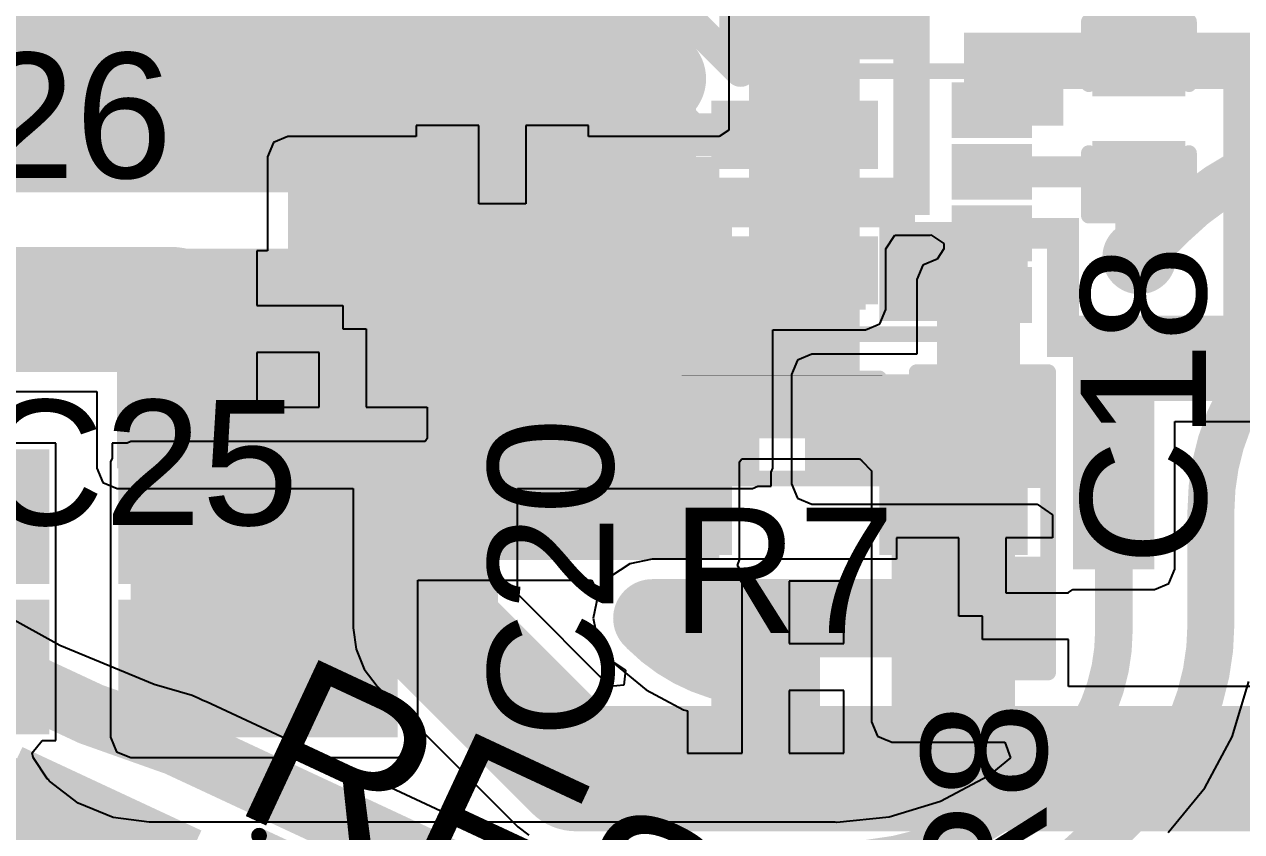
# Model space of a CAD drawing. Header units: millimetres. Extents: x -0.86 to 3.12, y -2.15 to 0.92.
# Drawn here: x 0.4721 to 0.8611, y -1.7629 to -1.5049 of the extents above; entities that cross this region are included whole.
import ezdxf

# ---------------------------------------------------------------- set-up
doc = ezdxf.new("R2010")
doc.units = ezdxf.units.MM
doc.header["$MEASUREMENT"] = 0
for name, color, linetype in [('BottomLayer', 5, 'Continuous'), ('BottomPaste', 16, 'Continuous'), ('BottomSolder', 6, 'Continuous'), ('Mechanical1', 6, 'Continuous'), ('Mechanical2', 216, 'Continuous'), ('TopLayer', 1, 'Continuous'), ('TopOverlay', 2, 'Continuous'), ('TopPaste', 8, 'Continuous'), ('TopSolder', 216, 'Continuous'), ('ViaHoleLayer', 16, 'Continuous')]:
    doc.layers.add(name, color=color, linetype=linetype)
doc.styles.add('Arial', font='', dxfattribs={"height": 0.2})
doc.styles.get('Arial').set_extended_font_data('Arial')

# ---------------------------------------------------------------- blocks, each defined once
blk = doc.blocks.new('SSOP_5_1_6___B_15')
at = {"layer": 'BottomLayer'}
for points in [[(-0.06693, 0.04921), (-0.02756, 0.04921), (-0.02756, 0.02559), (-0.06693, 0.02559)], [(0.02756, 0.04921), (0.06693, 0.04921), (0.06693, 0.02559), (0.02756, 0.02559)], [(-0.06693, 0.01181), (-0.02756, 0.01181), (-0.02756, -0.01181), (-0.06693, -0.01181)], [(-0.06693, -0.02559), (-0.02756, -0.02559), (-0.02756, -0.04921), (-0.06693, -0.04921)], [(0.02756, -0.02559), (0.06693, -0.02559), (0.06693, -0.04921), (0.02756, -0.04921)]]:
    blk.add_hatch(color=5, dxfattribs=at).paths.add_polyline_path(points)
at = {"layer": 'BottomPaste'}
for points in [[(-0.06693, 0.04921), (-0.02756, 0.04921), (-0.02756, 0.02559), (-0.06693, 0.02559)], [(0.02756, 0.04921), (0.06693, 0.04921), (0.06693, 0.02559), (0.02756, 0.02559)], [(-0.06693, 0.01181), (-0.02756, 0.01181), (-0.02756, -0.01181), (-0.06693, -0.01181)], [(-0.06693, -0.02559), (-0.02756, -0.02559), (-0.02756, -0.04921), (-0.06693, -0.04921)], [(0.02756, -0.02559), (0.06693, -0.02559), (0.06693, -0.04921), (0.02756, -0.04921)]]:
    blk.add_hatch(color=16, dxfattribs=at).paths.add_polyline_path(points)
at = {"layer": 'BottomSolder'}
for points in [[(-0.07093, 0.05321), (-0.02356, 0.05321), (-0.02356, 0.02159), (-0.07093, 0.02159)], [(0.02356, 0.05321), (0.07093, 0.05321), (0.07093, 0.02159), (0.02356, 0.02159)], [(-0.07093, 0.01581), (-0.02356, 0.01581), (-0.02356, -0.01581), (-0.07093, -0.01581)], [(-0.07093, -0.02159), (-0.02356, -0.02159), (-0.02356, -0.05321), (-0.07093, -0.05321)], [(0.02356, -0.02159), (0.07093, -0.02159), (0.07093, -0.05321), (0.02356, -0.05321)]]:
    blk.add_hatch(color=6, dxfattribs=at).paths.add_polyline_path(points)
blk = doc.blocks.new('R___0603_B_16')
at = {"layer": 'BottomLayer'}
for points in [[(-0.045, -0.0175), (-0.045, 0.0175), (-0.015, 0.0175), (-0.015, -0.0175)], [(0.015, -0.0175), (0.015, 0.0175), (0.045, 0.0175), (0.045, -0.0175)]]:
    blk.add_hatch(color=5, dxfattribs=at).paths.add_polyline_path(points)
at = {"layer": 'BottomPaste'}
for points in [[(-0.045, -0.0175), (-0.045, 0.0175), (-0.015, 0.0175), (-0.015, -0.0175)], [(0.015, -0.0175), (0.015, 0.0175), (0.045, 0.0175), (0.045, -0.0175)]]:
    blk.add_hatch(color=16, dxfattribs=at).paths.add_polyline_path(points)
at = {"layer": 'BottomSolder'}
for points in [[(-0.049, -0.0215), (-0.049, 0.0215), (-0.011, 0.0215), (-0.011, -0.0215)], [(0.011, -0.0215), (0.011, 0.0215), (0.049, 0.0215), (0.049, -0.0215)]]:
    blk.add_hatch(color=6, dxfattribs=at).paths.add_polyline_path(points)
blk = doc.blocks.new('7_VQFN_HR__2_2__18')
at = {"layer": 'TopLayer'}
for points in [[(0.02264, 0.03445), (0.04035, 0.03445), (0.04035, 0.02461), (0.02264, 0.02461)], [(-0.05413, 0.02854), (-0.00886, 0.02854), (-0.00886, 0.01476), (-0.05413, 0.01476)], [(0.02264, 0.01476), (0.04035, 0.01476), (0.04035, 0.00492), (0.02264, 0.00492)], [(-0.05413, 0.00394), (0.00295, 0.00394), (0.00295, -0.00394), (-0.05413, -0.00394)], [(0.02264, -0.00492), (0.04035, -0.00492), (0.04035, -0.01476), (0.02264, -0.01476)], [(-0.05413, -0.01476), (-0.00886, -0.01476), (-0.00886, -0.02854), (-0.05413, -0.02854)], [(0.02264, -0.02461), (0.04035, -0.02461), (0.04035, -0.03445), (0.02264, -0.03445)]]:
    blk.add_hatch(color=1, dxfattribs=at).paths.add_polyline_path(points)
at = {"layer": 'TopPaste'}
for points in [[(0.02264, 0.03445), (0.04035, 0.03445), (0.04035, 0.02461), (0.02264, 0.02461)], [(-0.05413, 0.02854), (-0.00886, 0.02854), (-0.00886, 0.01476), (-0.05413, 0.01476)], [(0.02264, 0.01476), (0.04035, 0.01476), (0.04035, 0.00492), (0.02264, 0.00492)], [(-0.05413, 0.00394), (0.00295, 0.00394), (0.00295, -0.00394), (-0.05413, -0.00394)], [(0.02264, -0.00492), (0.04035, -0.00492), (0.04035, -0.01476), (0.02264, -0.01476)], [(-0.05413, -0.01476), (-0.00886, -0.01476), (-0.00886, -0.02854), (-0.05413, -0.02854)], [(0.02264, -0.02461), (0.04035, -0.02461), (0.04035, -0.03445), (0.02264, -0.03445)]]:
    blk.add_hatch(color=8, dxfattribs=at).paths.add_polyline_path(points)
at = {"layer": 'TopSolder'}
for points in [[(0.01864, 0.03845), (0.04435, 0.03845), (0.04435, 0.02061), (0.01864, 0.02061)], [(-0.05813, 0.03254), (-0.00486, 0.03254), (-0.00486, 0.01076), (-0.05813, 0.01076)], [(0.01864, 0.01876), (0.04435, 0.01876), (0.04435, 0.00092), (0.01864, 0.00092)], [(-0.05813, 0.00794), (0.00695, 0.00794), (0.00695, -0.00794), (-0.05813, -0.00794)], [(0.01864, -0.00092), (0.04435, -0.00092), (0.04435, -0.01876), (0.01864, -0.01876)], [(-0.05813, -0.01076), (-0.00486, -0.01076), (-0.00486, -0.03254), (-0.05813, -0.03254)], [(0.01864, -0.02061), (0.04435, -0.02061), (0.04435, -0.03845), (0.01864, -0.03845)]]:
    blk.add_hatch(color=216, dxfattribs=at).paths.add_polyline_path(points)
at = {"layer": 'TopOverlay', "const_width": 0.005}
for points in [[(-0.046, 0.042), (0.03, 0.042)], [(-0.065, 0.028), (-0.06, 0.023)], [(-0.065, 0.018), (-0.065, 0.028)], [(-0.065, 0.018), (-0.06, 0.023)], [(-0.046, -0.042), (0.03, -0.042)]]:
    blk.add_lwpolyline(points, dxfattribs=at)
at = {"layer": 'TopOverlay', "const_width": 0.0025}
for points in [[(-0.04725, 0.042, 1), (-0.04475, 0.042, 1)], [(0.02875, 0.042, 1), (0.03125, 0.042, 1)], [(-0.06625, 0.028, 1), (-0.06375, 0.028, 1)], [(-0.06625, 0.028, 1), (-0.06375, 0.028, 1)], [(-0.06125, 0.023, 1), (-0.05875, 0.023, 1)], [(-0.06125, 0.023, 1), (-0.05875, 0.023, 1)], [(-0.06625, 0.018, 1), (-0.06375, 0.018, 1)], [(-0.06625, 0.018, 1), (-0.06375, 0.018, 1)], [(-0.04725, -0.042, 1), (-0.04475, -0.042, 1)], [(0.02875, -0.042, 1), (0.03125, -0.042, 1)]]:
    blk.add_lwpolyline(points, format="xyb", close=True, dxfattribs=at)
blk = doc.blocks.new('C___0603_21')
at = {"layer": 'TopLayer'}
for points in [[(-0.015, 0.0175), (-0.015, -0.0175), (-0.045, -0.0175), (-0.045, 0.0175)], [(0.045, 0.0175), (0.045, -0.0175), (0.015, -0.0175), (0.015, 0.0175)]]:
    blk.add_hatch(color=1, dxfattribs=at).paths.add_polyline_path(points)
at = {"layer": 'TopPaste'}
for points in [[(-0.015, 0.0175), (-0.015, -0.0175), (-0.045, -0.0175), (-0.045, 0.0175)], [(0.045, 0.0175), (0.045, -0.0175), (0.015, -0.0175), (0.015, 0.0175)]]:
    blk.add_hatch(color=8, dxfattribs=at).paths.add_polyline_path(points)
at = {"layer": 'TopSolder'}
for points in [[(-0.01264, 0.01986), (-0.01264, -0.01986), (-0.04736, -0.01986), (-0.04736, 0.01986)], [(0.04736, 0.01986), (0.04736, -0.01986), (0.01264, -0.01986), (0.01264, 0.01986)]]:
    blk.add_hatch(color=216, dxfattribs=at).paths.add_polyline_path(points)
at = {"layer": 'TopOverlay', "const_width": 0.005}
for points in [[(-0.049, -0.021), (-0.049, 0.021)], [(-0.018, 0.021), (-0.049, 0.021)], [(0.049, 0.021), (0.018, 0.021)], [(0.049, -0.021), (0.049, 0.021)], [(-0.018, -0.021), (-0.049, -0.021)], [(0.049, -0.021), (0.018, -0.021)]]:
    blk.add_lwpolyline(points, dxfattribs=at)
at = {"layer": 'TopOverlay', "const_width": 0.0025}
for points in [[(-0.05025, 0.021, 1), (-0.04775, 0.021, 1)], [(-0.05025, 0.021, 1), (-0.04775, 0.021, 1)], [(-0.01925, 0.021, 1), (-0.01675, 0.021, 1)], [(0.01675, 0.021, 1), (0.01925, 0.021, 1)], [(0.04775, 0.021, 1), (0.05025, 0.021, 1)], [(0.04775, 0.021, 1), (0.05025, 0.021, 1)], [(-0.05025, -0.021, 1), (-0.04775, -0.021, 1)], [(-0.05025, -0.021, 1), (-0.04775, -0.021, 1)], [(-0.01925, -0.021, 1), (-0.01675, -0.021, 1)], [(0.01675, -0.021, 1), (0.01925, -0.021, 1)], [(0.04775, -0.021, 1), (0.05025, -0.021, 1)], [(0.04775, -0.021, 1), (0.05025, -0.021, 1)]]:
    blk.add_lwpolyline(points, format="xyb", close=True, dxfattribs=at)
blk = doc.blocks.new('C___0603_22')
at = {"layer": 'TopLayer'}
for points in [[(-0.015, 0.0175), (-0.015, -0.0175), (-0.045, -0.0175), (-0.045, 0.0175)], [(0.045, 0.0175), (0.045, -0.0175), (0.015, -0.0175), (0.015, 0.0175)]]:
    blk.add_hatch(color=1, dxfattribs=at).paths.add_polyline_path(points)
at = {"layer": 'TopPaste'}
for points in [[(-0.015, 0.0175), (-0.015, -0.0175), (-0.045, -0.0175), (-0.045, 0.0175)], [(0.045, 0.0175), (0.045, -0.0175), (0.015, -0.0175), (0.015, 0.0175)]]:
    blk.add_hatch(color=8, dxfattribs=at).paths.add_polyline_path(points)
at = {"layer": 'TopSolder'}
for points in [[(-0.01264, 0.01986), (-0.01264, -0.01986), (-0.04736, -0.01986), (-0.04736, 0.01986)], [(0.04736, 0.01986), (0.04736, -0.01986), (0.01264, -0.01986), (0.01264, 0.01986)]]:
    blk.add_hatch(color=216, dxfattribs=at).paths.add_polyline_path(points)
at = {"layer": 'TopOverlay', "const_width": 0.005}
for points in [[(-0.049, -0.021), (-0.049, 0.021)], [(-0.018, 0.021), (-0.049, 0.021)], [(0.049, 0.021), (0.018, 0.021)], [(0.049, -0.021), (0.049, 0.021)], [(-0.018, -0.021), (-0.049, -0.021)], [(0.049, -0.021), (0.018, -0.021)]]:
    blk.add_lwpolyline(points, dxfattribs=at)
at = {"layer": 'TopOverlay', "const_width": 0.0025}
for points in [[(-0.05025, 0.021, 1), (-0.04775, 0.021, 1)], [(-0.05025, 0.021, 1), (-0.04775, 0.021, 1)], [(-0.01925, 0.021, 1), (-0.01675, 0.021, 1)], [(0.01675, 0.021, 1), (0.01925, 0.021, 1)], [(0.04775, 0.021, 1), (0.05025, 0.021, 1)], [(0.04775, 0.021, 1), (0.05025, 0.021, 1)], [(-0.05025, -0.021, 1), (-0.04775, -0.021, 1)], [(-0.05025, -0.021, 1), (-0.04775, -0.021, 1)], [(-0.01925, -0.021, 1), (-0.01675, -0.021, 1)], [(0.01675, -0.021, 1), (0.01925, -0.021, 1)], [(0.04775, -0.021, 1), (0.05025, -0.021, 1)], [(0.04775, -0.021, 1), (0.05025, -0.021, 1)]]:
    blk.add_lwpolyline(points, format="xyb", close=True, dxfattribs=at)
blk = doc.blocks.new('R___0603_B_27')
at = {"layer": 'BottomLayer'}
for points in [[(-0.045, -0.0175), (-0.045, 0.0175), (-0.015, 0.0175), (-0.015, -0.0175)], [(0.015, -0.0175), (0.015, 0.0175), (0.045, 0.0175), (0.045, -0.0175)]]:
    blk.add_hatch(color=5, dxfattribs=at).paths.add_polyline_path(points)
at = {"layer": 'BottomPaste'}
for points in [[(-0.045, -0.0175), (-0.045, 0.0175), (-0.015, 0.0175), (-0.015, -0.0175)], [(0.015, -0.0175), (0.015, 0.0175), (0.045, 0.0175), (0.045, -0.0175)]]:
    blk.add_hatch(color=16, dxfattribs=at).paths.add_polyline_path(points)
at = {"layer": 'BottomSolder'}
for points in [[(-0.049, -0.0215), (-0.049, 0.0215), (-0.011, 0.0215), (-0.011, -0.0215)], [(0.011, -0.0215), (0.011, 0.0215), (0.049, 0.0215), (0.049, -0.0215)]]:
    blk.add_hatch(color=6, dxfattribs=at).paths.add_polyline_path(points)
blk = doc.blocks.new('C___0402_32')
at = {"layer": 'TopLayer'}
for points in [[(-0.0275, -0.0125), (-0.0275, 0.0125), (-0.0095, 0.0125), (-0.0095, -0.0125)], [(0.0095, -0.0125), (0.0095, 0.0125), (0.0275, 0.0125), (0.0275, -0.0125)]]:
    blk.add_hatch(color=1, dxfattribs=at).paths.add_polyline_path(points)
at = {"layer": 'TopPaste'}
for points in [[(-0.0275, -0.0125), (-0.0275, 0.0125), (-0.0095, 0.0125), (-0.0095, -0.0125)], [(0.0095, -0.0125), (0.0095, 0.0125), (0.0275, 0.0125), (0.0275, -0.0125)]]:
    blk.add_hatch(color=8, dxfattribs=at).paths.add_polyline_path(points)
at = {"layer": 'TopSolder'}
for points in [[(-0.02986, -0.01486), (-0.02986, 0.01486), (-0.00714, 0.01486), (-0.00714, -0.01486)], [(0.00714, -0.01486), (0.00714, 0.01486), (0.02986, 0.01486), (0.02986, -0.01486)]]:
    blk.add_hatch(color=216, dxfattribs=at).paths.add_polyline_path(points)
at = {"layer": 'TopOverlay', "const_width": 0.005}
for points in [[(-0.031, 0.016), (-0.031, -0.016)], [(-0.031, 0.016), (-0.011, 0.016)], [(0.011, 0.016), (0.031, 0.016)], [(0.031, 0.016), (0.031, -0.016)], [(-0.031, -0.016), (-0.011, -0.016)], [(0.011, -0.016), (0.031, -0.016)]]:
    blk.add_lwpolyline(points, dxfattribs=at)
at = {"layer": 'TopOverlay', "const_width": 0.0025}
for points in [[(-0.03225, 0.016, 1), (-0.02975, 0.016, 1)], [(-0.03225, 0.016, 1), (-0.02975, 0.016, 1)], [(-0.01225, 0.016, 1), (-0.00975, 0.016, 1)], [(0.00975, 0.016, 1), (0.01225, 0.016, 1)], [(0.02975, 0.016, 1), (0.03225, 0.016, 1)], [(0.02975, 0.016, 1), (0.03225, 0.016, 1)], [(-0.03225, -0.016, 1), (-0.02975, -0.016, 1)], [(-0.03225, -0.016, 1), (-0.02975, -0.016, 1)], [(-0.01225, -0.016, 1), (-0.00975, -0.016, 1)], [(0.00975, -0.016, 1), (0.01225, -0.016, 1)], [(0.02975, -0.016, 1), (0.03225, -0.016, 1)], [(0.02975, -0.016, 1), (0.03225, -0.016, 1)]]:
    blk.add_lwpolyline(points, format="xyb", close=True, dxfattribs=at)
blk = doc.blocks.new('CAP_0603_B_66')
at = {"layer": 'BottomLayer'}
for points in [[(-0.045, -0.0175), (-0.045, 0.0175), (-0.015, 0.0175), (-0.015, -0.0175)], [(0.015, -0.0175), (0.015, 0.0175), (0.045, 0.0175), (0.045, -0.0175)]]:
    blk.add_hatch(color=5, dxfattribs=at).paths.add_polyline_path(points)
at = {"layer": 'BottomPaste'}
for points in [[(-0.045, -0.0175), (-0.045, 0.0175), (-0.015, 0.0175), (-0.015, -0.0175)], [(0.015, -0.0175), (0.015, 0.0175), (0.045, 0.0175), (0.045, -0.0175)]]:
    blk.add_hatch(color=16, dxfattribs=at).paths.add_polyline_path(points)
at = {"layer": 'BottomSolder'}
for points in [[(-0.04736, -0.01986), (-0.04736, 0.01986), (-0.01264, 0.01986), (-0.01264, -0.01986)], [(0.01264, -0.01986), (0.01264, 0.01986), (0.04736, 0.01986), (0.04736, -0.01986)]]:
    blk.add_hatch(color=6, dxfattribs=at).paths.add_polyline_path(points)
blk = doc.blocks.new('C___0603_B_68')
at = {"layer": 'BottomLayer'}
for points in [[(-0.045, -0.0175), (-0.045, 0.0175), (-0.015, 0.0175), (-0.015, -0.0175)], [(0.015, -0.0175), (0.015, 0.0175), (0.045, 0.0175), (0.045, -0.0175)]]:
    blk.add_hatch(color=5, dxfattribs=at).paths.add_polyline_path(points)
at = {"layer": 'BottomPaste'}
for points in [[(-0.045, -0.0175), (-0.045, 0.0175), (-0.015, 0.0175), (-0.015, -0.0175)], [(0.015, -0.0175), (0.015, 0.0175), (0.045, 0.0175), (0.045, -0.0175)]]:
    blk.add_hatch(color=16, dxfattribs=at).paths.add_polyline_path(points)
at = {"layer": 'BottomSolder'}
for points in [[(-0.04736, -0.01986), (-0.04736, 0.01986), (-0.01264, 0.01986), (-0.01264, -0.01986)], [(0.01264, -0.01986), (0.01264, 0.01986), (0.04736, 0.01986), (0.04736, -0.01986)]]:
    blk.add_hatch(color=6, dxfattribs=at).paths.add_polyline_path(points)
blk = doc.blocks.new('R___0402_74')
at = {"layer": 'TopLayer'}
for points in [[(-0.0275, -0.0125), (-0.0275, 0.0125), (-0.0095, 0.0125), (-0.0095, -0.0125)], [(0.0095, -0.0125), (0.0095, 0.0125), (0.0275, 0.0125), (0.0275, -0.0125)]]:
    blk.add_hatch(color=1, dxfattribs=at).paths.add_polyline_path(points)
at = {"layer": 'TopPaste'}
for points in [[(-0.0275, -0.0125), (-0.0275, 0.0125), (-0.0095, 0.0125), (-0.0095, -0.0125)], [(0.0095, -0.0125), (0.0095, 0.0125), (0.0275, 0.0125), (0.0275, -0.0125)]]:
    blk.add_hatch(color=8, dxfattribs=at).paths.add_polyline_path(points)
at = {"layer": 'TopSolder'}
for points in [[(-0.02967, -0.01467), (-0.02967, 0.01467), (-0.00733, 0.01467), (-0.00733, -0.01467)], [(0.00733, -0.01467), (0.00733, 0.01467), (0.02967, 0.01467), (0.02967, -0.01467)]]:
    blk.add_hatch(color=216, dxfattribs=at).paths.add_polyline_path(points)
at = {"layer": 'TopOverlay'}
for points, const_width in [([(0.031, 0.016), (-0.031, 0.016)], 0.005), ([(-0.031, 0.016), (-0.031, -0.016)], 0.005), ([(0.031, 0.016), (0.031, -0.016)], 0.005), ([(0.031, -0.016), (-0.031, -0.016)], 0.005), ([(0.032, -0.017), (-0.032, -0.017)], 0.000127)]:
    blk.add_lwpolyline(points, dxfattribs=dict(at, const_width=const_width))
for points, const_width in [([(-0.03225, 0.016, 1), (-0.02975, 0.016, 1)], 0.0025), ([(-0.03225, 0.016, 1), (-0.02975, 0.016, 1)], 0.0025), ([(0.02975, 0.016, 1), (0.03225, 0.016, 1)], 0.0025), ([(0.02975, 0.016, 1), (0.03225, 0.016, 1)], 0.0025), ([(-0.03225, -0.016, 1), (-0.02975, -0.016, 1)], 0.0025), ([(-0.03225, -0.016, 1), (-0.02975, -0.016, 1)], 0.0025), ([(0.02975, -0.016, 1), (0.03225, -0.016, 1)], 0.0025), ([(0.02975, -0.016, 1), (0.03225, -0.016, 1)], 0.0025), ([(-0.03203, -0.017, 1), (-0.03197, -0.017, 1)], 0.0000635), ([(0.03197, -0.017, 1), (0.03203, -0.017, 1)], 0.0000635)]:
    blk.add_lwpolyline(points, format="xyb", close=True, dxfattribs=dict(at, const_width=const_width))
blk = doc.blocks.new('C___0603_B_76')
at = {"layer": 'BottomLayer'}
for points in [[(-0.045, -0.0175), (-0.045, 0.0175), (-0.015, 0.0175), (-0.015, -0.0175)], [(0.015, -0.0175), (0.015, 0.0175), (0.045, 0.0175), (0.045, -0.0175)]]:
    blk.add_hatch(color=5, dxfattribs=at).paths.add_polyline_path(points)
at = {"layer": 'BottomPaste'}
for points in [[(-0.045, -0.0175), (-0.045, 0.0175), (-0.015, 0.0175), (-0.015, -0.0175)], [(0.015, -0.0175), (0.015, 0.0175), (0.045, 0.0175), (0.045, -0.0175)]]:
    blk.add_hatch(color=16, dxfattribs=at).paths.add_polyline_path(points)
at = {"layer": 'BottomSolder'}
for points in [[(-0.04736, -0.01986), (-0.04736, 0.01986), (-0.01264, 0.01986), (-0.01264, -0.01986)], [(0.01264, -0.01986), (0.01264, 0.01986), (0.04736, 0.01986), (0.04736, -0.01986)]]:
    blk.add_hatch(color=6, dxfattribs=at).paths.add_polyline_path(points)
blk = doc.blocks.new('TS_1109S_C_B_82')
at = {"layer": 'TopLayer'}
for points in [[(-0.15551, 0.08071), (-0.10039, 0.08071), (-0.10039, 0.0374), (-0.15551, 0.0374)], [(0.10039, 0.08071), (0.15551, 0.08071), (0.15551, 0.0374), (0.10039, 0.0374)], [(-0.15551, -0.0374), (-0.10039, -0.0374), (-0.10039, -0.08071), (-0.15551, -0.08071)], [(0.10039, -0.0374), (0.15551, -0.0374), (0.15551, -0.08071), (0.10039, -0.08071)]]:
    blk.add_hatch(color=1, dxfattribs=at).paths.add_polyline_path(points)
at = {"layer": 'TopPaste'}
for points in [[(-0.15551, 0.08071), (-0.10039, 0.08071), (-0.10039, 0.0374), (-0.15551, 0.0374)], [(0.10039, 0.08071), (0.15551, 0.08071), (0.15551, 0.0374), (0.10039, 0.0374)], [(-0.15551, -0.0374), (-0.10039, -0.0374), (-0.10039, -0.08071), (-0.15551, -0.08071)], [(0.10039, -0.0374), (0.15551, -0.0374), (0.15551, -0.08071), (0.10039, -0.08071)]]:
    blk.add_hatch(color=8, dxfattribs=at).paths.add_polyline_path(points)
at = {"layer": 'TopSolder'}
for points in [[(-0.15951, 0.08471), (-0.09639, 0.08471), (-0.09639, 0.0334), (-0.15951, 0.0334)], [(0.09639, 0.08471), (0.15951, 0.08471), (0.15951, 0.0334), (0.09639, 0.0334)], [(-0.15951, -0.0334), (-0.09639, -0.0334), (-0.09639, -0.08471), (-0.15951, -0.08471)], [(0.09639, -0.0334), (0.15951, -0.0334), (0.15951, -0.08471), (0.09639, -0.08471)]]:
    blk.add_hatch(color=216, dxfattribs=at).paths.add_polyline_path(points)
at = {"layer": 'TopOverlay', "const_width": 0.005}
for points in [[(-0.079, 0.091), (0.081, 0.091)], [(-0.095, -0.028), (-0.095, 0.028)], [(0.095, -0.028), (0.095, 0.028)], [(-0.079, -0.091), (0.081, -0.091)]]:
    blk.add_lwpolyline(points, dxfattribs=at)
at = {"layer": 'TopOverlay'}
for points, const_width in [([(-0.08025, 0.091, 1), (-0.07775, 0.091, 1)], 0.0025), ([(0.07975, 0.091, 1), (0.08225, 0.091, 1)], 0.0025), ([(0.04826, 0, 1), (-0.04826, 0, 1)], 0.005), ([(-0.09625, 0.028, 1), (-0.09375, 0.028, 1)], 0.0025), ([(0.09375, 0.028, 1), (0.09625, 0.028, 1)], 0.0025), ([(0.02193, 0, 1), (-0.02193, 0, 1)], 0.01), ([(-0.02443, 0, 1), (-0.01943, 0, 1)], 0.005), ([(0.01943, 0, 1), (0.02443, 0, 1)], 0.005), ([(-0.04951, 0, 1), (-0.04701, 0, 1)], 0.0025), ([(0.04701, 0, 1), (0.04951, 0, 1)], 0.0025), ([(-0.09625, -0.028, 1), (-0.09375, -0.028, 1)], 0.0025), ([(0.09375, -0.028, 1), (0.09625, -0.028, 1)], 0.0025), ([(-0.08025, -0.091, 1), (-0.07775, -0.091, 1)], 0.0025), ([(0.07975, -0.091, 1), (0.08225, -0.091, 1)], 0.0025)]:
    blk.add_lwpolyline(points, format="xyb", close=True, dxfattribs=dict(at, const_width=const_width))
blk = doc.blocks.new('R___0603_91')
at = {"layer": 'TopLayer'}
for points in [[(-0.015, 0.0175), (-0.015, -0.0175), (-0.045, -0.0175), (-0.045, 0.0175)], [(0.045, 0.0175), (0.045, -0.0175), (0.015, -0.0175), (0.015, 0.0175)]]:
    blk.add_hatch(color=1, dxfattribs=at).paths.add_polyline_path(points)
at = {"layer": 'TopPaste'}
for points in [[(-0.015, 0.0175), (-0.015, -0.0175), (-0.045, -0.0175), (-0.045, 0.0175)], [(0.045, 0.0175), (0.045, -0.0175), (0.015, -0.0175), (0.015, 0.0175)]]:
    blk.add_hatch(color=8, dxfattribs=at).paths.add_polyline_path(points)
at = {"layer": 'TopSolder'}
for points in [[(-0.011, 0.0215), (-0.011, -0.0215), (-0.049, -0.0215), (-0.049, 0.0215)], [(0.049, 0.0215), (0.049, -0.0215), (0.011, -0.0215), (0.011, 0.0215)]]:
    blk.add_hatch(color=216, dxfattribs=at).paths.add_polyline_path(points)
at = {"layer": 'TopOverlay', "const_width": 0.005}
for points in [[(-0.048, 0.021), (0.048, 0.021)], [(-0.048, 0.021), (-0.048, -0.021)], [(0.048, 0.021), (0.048, -0.021)], [(-0.048, -0.021), (0.048, -0.021)]]:
    blk.add_lwpolyline(points, dxfattribs=at)
at = {"layer": 'TopOverlay', "const_width": 0.0025}
for points in [[(-0.04925, 0.021, 1), (-0.04675, 0.021, 1)], [(-0.04925, 0.021, 1), (-0.04675, 0.021, 1)], [(0.04675, 0.021, 1), (0.04925, 0.021, 1)], [(0.04675, 0.021, 1), (0.04925, 0.021, 1)], [(-0.04925, -0.021, 1), (-0.04675, -0.021, 1)], [(-0.04925, -0.021, 1), (-0.04675, -0.021, 1)], [(0.04675, -0.021, 1), (0.04925, -0.021, 1)], [(0.04675, -0.021, 1), (0.04925, -0.021, 1)]]:
    blk.add_lwpolyline(points, format="xyb", close=True, dxfattribs=at)
blk = doc.blocks.new('C___0402_110')
at = {"layer": 'TopLayer'}
for points in [[(-0.0275, -0.0125), (-0.0275, 0.0125), (-0.0095, 0.0125), (-0.0095, -0.0125)], [(0.0095, -0.0125), (0.0095, 0.0125), (0.0275, 0.0125), (0.0275, -0.0125)]]:
    blk.add_hatch(color=1, dxfattribs=at).paths.add_polyline_path(points)
at = {"layer": 'TopPaste'}
for points in [[(-0.0275, -0.0125), (-0.0275, 0.0125), (-0.0095, 0.0125), (-0.0095, -0.0125)], [(0.0095, -0.0125), (0.0095, 0.0125), (0.0275, 0.0125), (0.0275, -0.0125)]]:
    blk.add_hatch(color=8, dxfattribs=at).paths.add_polyline_path(points)
at = {"layer": 'TopSolder'}
for points in [[(-0.02986, -0.01486), (-0.02986, 0.01486), (-0.00714, 0.01486), (-0.00714, -0.01486)], [(0.00714, -0.01486), (0.00714, 0.01486), (0.02986, 0.01486), (0.02986, -0.01486)]]:
    blk.add_hatch(color=216, dxfattribs=at).paths.add_polyline_path(points)
at = {"layer": 'TopOverlay', "const_width": 0.005}
for points in [[(-0.031, -0.016), (-0.031, 0.016)], [(-0.011, 0.016), (-0.031, 0.016)], [(0.031, 0.016), (0.011, 0.016)], [(0.031, -0.016), (0.031, 0.016)], [(-0.011, -0.016), (-0.031, -0.016)], [(0.031, -0.016), (0.011, -0.016)]]:
    blk.add_lwpolyline(points, dxfattribs=at)
at = {"layer": 'TopOverlay', "const_width": 0.0025}
for points in [[(-0.03225, 0.016, 1), (-0.02975, 0.016, 1)], [(-0.03225, 0.016, 1), (-0.02975, 0.016, 1)], [(-0.01225, 0.016, 1), (-0.00975, 0.016, 1)], [(0.00975, 0.016, 1), (0.01225, 0.016, 1)], [(0.02975, 0.016, 1), (0.03225, 0.016, 1)], [(0.02975, 0.016, 1), (0.03225, 0.016, 1)], [(-0.03225, -0.016, 1), (-0.02975, -0.016, 1)], [(-0.03225, -0.016, 1), (-0.02975, -0.016, 1)], [(-0.01225, -0.016, 1), (-0.00975, -0.016, 1)], [(0.00975, -0.016, 1), (0.01225, -0.016, 1)], [(0.02975, -0.016, 1), (0.03225, -0.016, 1)], [(0.02975, -0.016, 1), (0.03225, -0.016, 1)]]:
    blk.add_lwpolyline(points, format="xyb", close=True, dxfattribs=at)

msp = doc.modelspace()

# ---------------------------------------------------------------- hatches: boundary and pattern name
at = {"layer": 'BottomLayer'}
for points in [[(0.70372, -1.63726), (0.739, -1.63726), (0.739, -1.46005), (0.70372, -1.46005)], [(0.55638, -1.59568), (0.6942, -1.59568), (0.6942, -1.54726), (0.55638, -1.54726)], [(0.60738, -1.63726), (0.739, -1.63726), (0.739, -1.60726), (0.60738, -1.60726)], [(0.50616, -1.73276), (0.59138, -1.73276), (0.59138, -1.64476), (0.50616, -1.64476)], [(0.51128, -1.67608), (0.6942, -1.67608), (0.6942, -1.64476), (0.51128, -1.64476)], [(0.74932, -1.72782), (0.78869, -1.72782), (0.78869, -1.64686), (0.74932, -1.64686)]]:
    msp.add_hatch(color=5, dxfattribs=at).paths.add_polyline_path(points)
h = msp.add_hatch(color=5, dxfattribs=at)
edge = h.paths.add_edge_path()
edge.add_arc((0.64816, -1.52229), 0.01181, 0, 360)
h = msp.add_hatch(color=5, dxfattribs=at)
edge = h.paths.add_edge_path()
edge.add_arc((0.67416, -1.52229), 0.01181, 0, 360)
h = msp.add_hatch(color=5, dxfattribs=at)
edge = h.paths.add_edge_path()
edge.add_arc((0.82841, -1.57933), 0.01181, 0, 360)
h = msp.add_hatch(color=5, dxfattribs=at)
edge = h.paths.add_edge_path()
edge.add_arc((0.82028, -1.66605), 0.01181, 0, 360)
h = msp.add_hatch(color=5, dxfattribs=at)
edge = h.paths.add_edge_path()
edge.add_arc((0.67278, -1.69472), 0.01181, 0, 360)
at = {"layer": 'BottomSolder'}
h = msp.add_hatch(color=6, dxfattribs=at)
edge = h.paths.add_edge_path()
edge.add_arc((0.64816, -1.52229), 0.01581, 0, 360)
h = msp.add_hatch(color=6, dxfattribs=at)
edge = h.paths.add_edge_path()
edge.add_arc((0.67416, -1.52229), 0.01581, 0, 360)
at = {"layer": 'TopLayer'}
for points in [[(0.69423, -1.51606), (0.76143, -1.51606), (0.76143, -1.24984), (0.69423, -1.24984)], [(0.74978, -1.56583), (0.76143, -1.56583), (0.76143, -1.24984), (0.74978, -1.24984)], [(0.42328, -1.55855), (0.68678, -1.55855), (0.68678, -1.42062), (0.42328, -1.42062)], [(0.77242, -1.53728), (0.80409, -1.53728), (0.80409, -1.50755), (0.77242, -1.50755)], [(0.77242, -1.52555), (0.93628, -1.52555), (0.93628, -1.50755), (0.77242, -1.50755)], [(0.85528, -1.62531), (0.86866, -1.62531), (0.86866, -1.50755), (0.85528, -1.50755)], [(0.52378, -1.54713), (0.74092, -1.54713), (0.74092, -1.53335), (0.52378, -1.53335)], [(0.77242, -1.55697), (0.84078, -1.55697), (0.84078, -1.54713), (0.77242, -1.54713)], [(0.81578, -1.56255), (0.84078, -1.56255), (0.84078, -1.54455), (0.81578, -1.54455)], [(0.69565, -1.56583), (0.76143, -1.56583), (0.76143, -1.55795), (0.69565, -1.55795)], [(0.77242, -1.57665), (0.80914, -1.57665), (0.80914, -1.56681), (0.77242, -1.56681)], [(0.79895, -1.61122), (0.80914, -1.61122), (0.80914, -1.56681), (0.79895, -1.56681)], [(0.50178, -1.59605), (0.74092, -1.59605), (0.74092, -1.57665), (0.50178, -1.57665)], [(0.50178, -1.64679), (0.70478, -1.64679), (0.70478, -1.57665), (0.50178, -1.57665)], [(0.76378, -1.65179), (0.79027, -1.65179), (0.79027, -1.5865), (0.76378, -1.5865)], [(0.79895, -1.61122), (0.83325, -1.61122), (0.83325, -1.59816), (0.79895, -1.59816)], [(0.80717, -1.62531), (0.86828, -1.62531), (0.86828, -1.59805), (0.80717, -1.59805)], [(0.80717, -1.67905), (0.83325, -1.67905), (0.83325, -1.59816), (0.80717, -1.59816)], [(0.72378, -1.65179), (0.79578, -1.65179), (0.79578, -1.61679), (0.72378, -1.61679)], [(0.41287, -1.79442), (0.49219, -1.83141), (0.5234, -1.76447), (0.44408, -1.72748)]]:
    msp.add_hatch(color=1, dxfattribs=at).paths.add_polyline_path(points)
h = msp.add_hatch(color=1, dxfattribs=at)
edge = h.paths.add_edge_path()
edge.add_arc((0.64816, -1.52229), 0.01181, 0, 360)
h = msp.add_hatch(color=1, dxfattribs=at)
edge = h.paths.add_edge_path()
edge.add_arc((0.67416, -1.52229), 0.01181, 0, 360)
h = msp.add_hatch(color=1, dxfattribs=at)
edge = h.paths.add_edge_path()
edge.add_arc((0.82841, -1.57933), 0.01181, 0, 360)
h = msp.add_hatch(color=1, dxfattribs=at)
edge = h.paths.add_edge_path()
edge.add_arc((0.82028, -1.66605), 0.01181, 0, 360)
h = msp.add_hatch(color=1, dxfattribs=at)
edge = h.paths.add_edge_path()
edge.add_arc((0.67278, -1.69472), 0.01181, 0, 360)
at = {"layer": 'TopSolder'}
h = msp.add_hatch(color=216, dxfattribs=at)
edge = h.paths.add_edge_path()
edge.add_arc((0.64816, -1.52229), 0.01581, 0, 360)
h = msp.add_hatch(color=216, dxfattribs=at)
edge = h.paths.add_edge_path()
edge.add_arc((0.67416, -1.52229), 0.01581, 0, 360)
at = {"layer": 'ViaHoleLayer'}
h = msp.add_hatch(color=16, dxfattribs=at)
edge = h.paths.add_edge_path()
edge.add_arc((0.64816, -1.52229), 0.00591, 0, 360)
h = msp.add_hatch(color=16, dxfattribs=at)
edge = h.paths.add_edge_path()
edge.add_arc((0.67416, -1.52229), 0.00591, 0, 360)
h = msp.add_hatch(color=16, dxfattribs=at)
edge = h.paths.add_edge_path()
edge.add_arc((0.82841, -1.57933), 0.00591, 0, 360)
h = msp.add_hatch(color=16, dxfattribs=at)
edge = h.paths.add_edge_path()
edge.add_arc((0.82028, -1.66605), 0.00591, 0, 360)
h = msp.add_hatch(color=16, dxfattribs=at)
edge = h.paths.add_edge_path()
edge.add_arc((0.67278, -1.69472), 0.00591, 0, 360)

# ---------------------------------------------------------------- linework, layer by layer
at = {"layer": 'BottomLayer'}
for p, q in [((0.69723, -1.50106), (0.69723, -1.53875)), ((0.61738, -1.53726), (0.59738, -1.53726)), ((0.59738, -1.53726), (0.59738, -1.54077)), ((0.61738, -1.56226), (0.61738, -1.53726)), ((0.65238, -1.53726), (0.63238, -1.53726)), ((0.63238, -1.53726), (0.63238, -1.56226)), ((0.65238, -1.54077), (0.65238, -1.53726)), ((0.69723, -1.53875), (0.6942, -1.54077)), ((0.55178, -1.54267), (0.54988, -1.54726)), ((0.55638, -1.54077), (0.55178, -1.54267)), ((0.59738, -1.54077), (0.55638, -1.54077)), ((0.6942, -1.54077), (0.65238, -1.54077)), ((0.54988, -1.54726), (0.54988, -1.57726)), ((0.63238, -1.56226), (0.61738, -1.56226)), ((0.54988, -1.57726), (0.54638, -1.57726)), ((0.54638, -1.57726), (0.54638, -1.59476)), ((0.54638, -1.59476), (0.57388, -1.59476)), ((0.57388, -1.59476), (0.57388, -1.60226)), ((0.57388, -1.60226), (0.58138, -1.60226)), ((0.58138, -1.60226), (0.58138, -1.62726)), ((0.56638, -1.60976), (0.54638, -1.60976)), ((0.54638, -1.60976), (0.54638, -1.62726)), ((0.56638, -1.62726), (0.56638, -1.60976)), ((0.54638, -1.62726), (0.56638, -1.62726)), ((0.58138, -1.62726), (0.60088, -1.62726)), ((0.60088, -1.62726), (0.60088, -1.63726)), ((0.60088, -1.63726), (0.60021, -1.63827)), ((0.48216, -1.63876), (0.44016, -1.63876)), ((0.48216, -1.68182), (0.48216, -1.63876)), ((0.50496, -1.63876), (0.50016, -1.63876)), ((0.50016, -1.63876), (0.50016, -1.64357)), ((0.50616, -1.63827), (0.50496, -1.63876)), ((0.60021, -1.63827), (0.50616, -1.63827)), ((0.50016, -1.64357), (0.49966, -1.64476)), ((0.49966, -1.64476), (0.49966, -1.73276)), ((0.7007, -1.64476), (0.70137, -1.64376)), ((0.7007, -1.67608), (0.7007, -1.64476)), ((0.70137, -1.64376), (0.739, -1.64376)), ((0.739, -1.64376), (0.73979, -1.64439)), ((0.73979, -1.64439), (0.74283, -1.64759)), ((0.74283, -1.64759), (0.74283, -1.72782)), ((0.69997, -1.67782), (0.7007, -1.67608)), ((0.7015, -1.68021), (0.69997, -1.67782)), ((0.7015, -1.71032), (0.7015, -1.68021)), ((0.48216, -1.68576), (0.48216, -1.68182)), ((0.59787, -1.73276), (0.59787, -1.68257)), ((0.59787, -1.68257), (0.65334, -1.68257)), ((0.65334, -1.68257), (0.6557, -1.68698)), ((0.734, -1.68282), (0.7165, -1.68282)), ((0.7165, -1.68282), (0.7165, -1.70282)), ((0.734, -1.70282), (0.734, -1.68282)), ((0.48216, -1.68682), (0.48216, -1.68576)), ((0.48216, -1.68576), (0.48216, -1.68576)), ((0.48216, -1.73382), (0.48216, -1.68682)), ((0.48216, -1.68682), (0.48216, -1.68682)), ((0.65535, -1.6875), (0.65392, -1.69472)), ((0.6557, -1.68698), (0.65535, -1.6875)), ((0.65392, -1.69472), (0.65535, -1.70194)), ((0.65535, -1.70194), (0.65944, -1.70806)), ((0.7165, -1.70282), (0.734, -1.70282)), ((0.65944, -1.70806), (0.66045, -1.70907)), ((0.66045, -1.70907), (0.66072, -1.70925)), ((0.66072, -1.70925), (0.67088, -1.71759)), ((0.7015, -1.73782), (0.7015, -1.71032)), ((0.85806, -1.73262), (0.86342, -1.71495)), ((0.67088, -1.71759), (0.68274, -1.72393)), ((0.734, -1.71782), (0.7165, -1.71782)), ((0.7165, -1.71782), (0.7165, -1.73782)), ((0.734, -1.73782), (0.734, -1.71782)), ((0.68274, -1.72393), (0.684, -1.72431)), ((0.684, -1.72431), (0.684, -1.73782)), ((0.74283, -1.72782), (0.74473, -1.73241)), ((0.47463, -1.73769), (0.4778, -1.73382)), ((0.4778, -1.73382), (0.48216, -1.73382)), ((0.49966, -1.73276), (0.50156, -1.73736)), ((0.59597, -1.73736), (0.59787, -1.73276)), ((0.74473, -1.73241), (0.748, -1.73377)), ((0.748, -1.73377), (0.748, -1.73382)), ((0.748, -1.73382), (0.74813, -1.73382)), ((0.74813, -1.73382), (0.74932, -1.73432)), ((0.74932, -1.73432), (0.78548, -1.73432)), ((0.78548, -1.73432), (0.78727, -1.73932)), ((0.84936, -1.7489), (0.85806, -1.73262)), ((0.47494, -1.73922), (0.47463, -1.73769)), ((0.50156, -1.73736), (0.50616, -1.73926)), ((0.59138, -1.73926), (0.59597, -1.73736)), ((0.684, -1.73782), (0.7015, -1.73782)), ((0.7165, -1.73782), (0.734, -1.73782)), ((0.47957, -1.74616), (0.47494, -1.73922)), ((0.50616, -1.73926), (0.59138, -1.73926)), ((0.78727, -1.73932), (0.78012, -1.74518)), ((0.47993, -1.7464), (0.47957, -1.74616)), ((0.48015, -1.74673), (0.47993, -1.7464)), ((0.78012, -1.74518), (0.76492, -1.75331)), ((0.48937, -1.7538), (0.48015, -1.74673)), ((0.83765, -1.76317), (0.84936, -1.7489)), ((0.50048, -1.7584), (0.48937, -1.7538)), ((0.76492, -1.75331), (0.74842, -1.75831)), ((0.512, -1.75992), (0.50048, -1.7584)), ((0.51239, -1.75984), (0.512, -1.75992)), ((0.73127, -1.75984), (0.51239, -1.75984)), ((0.7318, -1.75995), (0.73127, -1.75984)), ((0.74842, -1.75831), (0.7318, -1.75995))]:
    msp.add_line(p, q, dxfattribs=at)
for points, const_width in [([(0.8384, -1.56934, -0.198912), (0.90911, -1.54005)], 0.015), ([(0.85128, -1.66038, -0.198912), (0.87328, -1.60726)], 0.015), ([(0.709, -1.71032, -0.198912), (0.67379, -1.69574)], 0.025), ([(0.85128, -1.69658, -0.198912), (0.82778, -1.75331)], 0.015), ([(0.82028, -1.69861, -0.198912), (0.80198, -1.74279)], 0.012), ([(0.47128, -1.75505, -0.198912), (0.46116, -1.73061)], 0.012), ([(0.80198, -1.74279, -0.198912), (0.73127, -1.77208)], 0.012), ([(0.51239, -1.77208, -0.198912), (0.47128, -1.75505)], 0.012), ([(0.81533, -1.76576, -0.198912), (0.74462, -1.79505)], 0.015)]:
    msp.add_lwpolyline(points, format="xyb", dxfattribs=dict(at, const_width=const_width))
for points, const_width in [([(0.82841, -1.57933), (0.8384, -1.56934)], 0.015), ([(0.85128, -1.69658), (0.85128, -1.66038)], 0.015), ([(0.82028, -1.69861), (0.82028, -1.66605)], 0.012), ([(0.67278, -1.69472), (0.67379, -1.69574)], 0.025), ([(0.81533, -1.76576), (0.82778, -1.75331)], 0.015)]:
    msp.add_lwpolyline(points, dxfattribs=dict(at, const_width=const_width))
for points, const_width in [([(0.83465, -1.56934, 1), (0.84215, -1.56934, 1)], 0.0075), ([(0.83465, -1.56934, 1), (0.84215, -1.56934, 1)], 0.0075), ([(0.82466, -1.57933, 1), (0.83216, -1.57933, 1)], 0.0075), ([(0.84753, -1.66038, 1), (0.85503, -1.66038, 1)], 0.0075), ([(0.84753, -1.66038, 1), (0.85503, -1.66038, 1)], 0.0075), ([(0.81728, -1.66605, 1), (0.82328, -1.66605, 1)], 0.006), ([(0.66653, -1.69472, 1), (0.67903, -1.69472, 1)], 0.0125), ([(0.66754, -1.69574, 1), (0.68004, -1.69574, 1)], 0.0125), ([(0.66754, -1.69574, 1), (0.68004, -1.69574, 1)], 0.0125), ([(0.84753, -1.69658, 1), (0.85503, -1.69658, 1)], 0.0075), ([(0.84753, -1.69658, 1), (0.85503, -1.69658, 1)], 0.0075), ([(0.81728, -1.69861, 1), (0.82328, -1.69861, 1)], 0.006), ([(0.81728, -1.69861, 1), (0.82328, -1.69861, 1)], 0.006), ([(0.70275, -1.71032, 1), (0.71525, -1.71032, 1)], 0.0125), ([(0.79898, -1.74279, 1), (0.80498, -1.74279, 1)], 0.006), ([(0.79898, -1.74279, 1), (0.80498, -1.74279, 1)], 0.006), ([(0.82403, -1.75331, 1), (0.83153, -1.75331, 1)], 0.0075), ([(0.82403, -1.75331, 1), (0.83153, -1.75331, 1)], 0.0075), ([(0.46828, -1.75505, 1), (0.47428, -1.75505, 1)], 0.006), ([(0.46828, -1.75505, 1), (0.47428, -1.75505, 1)], 0.006), ([(0.81158, -1.76576, 1), (0.81908, -1.76576, 1)], 0.0075), ([(0.81158, -1.76576, 1), (0.81908, -1.76576, 1)], 0.0075)]:
    msp.add_lwpolyline(points, format="xyb", close=True, dxfattribs=dict(at, const_width=const_width))
at = {"layer": 'Mechanical1', "const_width": 0.01}
msp.add_lwpolyline([(0.04081, 0.0156, -3.064051), (0.02964, -1.5299)], format="xyb", dxfattribs=at)
at = {"layer": 'Mechanical2', "const_width": 0.01}
msp.add_lwpolyline([(1.99867, 0.21567, -1.122171), (-0.01159, -1.51329)], format="xyb", dxfattribs=at)
at = {"layer": 'TopLayer'}
for p, q in [((0.74742, -1.57665), (0.75032, -1.57232)), ((0.75032, -1.57232), (0.76143, -1.57232)), ((0.76143, -1.57232), (0.76177, -1.57218)), ((0.76177, -1.57218), (0.76593, -1.57496)), ((0.76593, -1.57496), (0.76593, -1.57665)), ((0.74742, -1.59605), (0.74742, -1.57665)), ((0.76593, -1.57665), (0.76378, -1.58)), ((0.75919, -1.5819), (0.75728, -1.5865)), ((0.76378, -1.58), (0.75919, -1.5819)), ((0.75728, -1.5865), (0.75728, -1.61029)), ((0.74552, -1.60064), (0.74742, -1.59605)), ((0.74092, -1.60254), (0.74552, -1.60064)), ((0.71127, -1.64679), (0.71127, -1.60254)), ((0.71127, -1.60254), (0.74092, -1.60254)), ((0.72378, -1.61029), (0.71919, -1.61219)), ((0.75728, -1.61029), (0.72378, -1.61029)), ((0.71919, -1.61219), (0.7178, -1.61555)), ((0.71778, -1.61559), (0.71728, -1.61679)), ((0.71728, -1.61679), (0.71728, -1.65179)), ((0.7178, -1.61555), (0.71778, -1.61555)), ((0.71778, -1.61555), (0.71778, -1.61559)), ((0.28967, -1.62227), (0.49528, -1.62227)), ((0.49528, -1.62227), (0.49528, -1.64679)), ((0.83974, -1.67905), (0.83974, -1.6318)), ((0.83974, -1.6318), (0.86866, -1.6318)), ((0.49528, -1.64679), (0.49719, -1.65138)), ((0.71078, -1.64798), (0.71127, -1.64679)), ((0.71078, -1.65255), (0.71078, -1.64798)), ((0.49719, -1.65138), (0.50178, -1.65328)), ((0.70478, -1.65328), (0.70655, -1.65255)), ((0.70655, -1.65255), (0.71078, -1.65255)), ((0.71728, -1.65179), (0.71919, -1.65638)), ((0.50178, -1.65328), (0.57722, -1.65328)), ((0.57722, -1.65328), (0.57722, -1.69782)), ((0.62967, -1.68696), (0.62967, -1.65328)), ((0.62967, -1.65328), (0.70478, -1.65328)), ((0.71919, -1.65638), (0.72378, -1.65828)), ((0.72378, -1.65828), (0.79578, -1.65828)), ((0.79578, -1.65828), (0.80068, -1.66166)), ((0.80068, -1.66166), (0.80068, -1.66905)), ((0.77078, -1.66905), (0.75078, -1.66905)), ((0.75078, -1.66905), (0.75078, -1.67586)), ((0.77078, -1.69405), (0.77078, -1.66905)), ((0.80068, -1.66905), (0.78578, -1.66905)), ((0.78578, -1.66905), (0.78578, -1.68655)), ((0.67278, -1.67586), (0.66556, -1.67729)), ((0.75078, -1.67586), (0.67278, -1.67586)), ((0.66556, -1.67729), (0.65944, -1.68138)), ((0.83784, -1.68364), (0.83974, -1.67905)), ((0.65944, -1.68138), (0.65535, -1.6875)), ((0.83325, -1.68554), (0.83784, -1.68364)), ((0.65923, -1.71652), (0.62967, -1.68696)), ((0.65535, -1.6875), (0.65392, -1.69472)), ((0.78578, -1.68655), (0.80578, -1.68655)), ((0.80578, -1.68647), (0.80717, -1.68554)), ((0.80578, -1.68655), (0.80578, -1.68647)), ((0.80717, -1.68554), (0.83325, -1.68554)), ((0.48346, -1.70337), (0.46596, -1.6937)), ((0.65392, -1.69472), (0.65535, -1.70194)), ((0.77828, -1.69405), (0.77078, -1.69405)), ((0.77828, -1.70155), (0.77828, -1.69405)), ((0.57722, -1.69782), (0.57722, -1.69782)), ((0.57722, -1.69782), (0.57812, -1.70461)), ((0.51362, -1.71586), (0.48346, -1.70337)), ((0.65535, -1.70194), (0.65944, -1.70806)), ((0.80578, -1.70155), (0.77828, -1.70155)), ((0.80578, -1.71656), (0.80578, -1.70155)), ((0.57812, -1.70461), (0.58074, -1.71094)), ((0.58074, -1.71094), (0.5849, -1.71637)), ((0.65944, -1.70806), (0.66424, -1.71127)), ((0.66424, -1.71127), (0.66369, -1.71607)), ((0.52577, -1.71937), (0.51362, -1.71586)), ((0.5849, -1.71637), (0.62987, -1.76133)), ((0.66369, -1.71607), (0.65923, -1.71652)), ((1.10368, -1.71656), (0.80578, -1.71656)), ((0.5279, -1.72035), (0.52577, -1.71937)), ((0.52577, -1.71937), (0.52577, -1.71937)), ((0.52898, -1.72085), (0.5279, -1.72035)), ((0.52919, -1.72096), (0.52898, -1.72085)), ((0.53004, -1.72135), (0.52919, -1.72096)), ((0.5301, -1.72138), (0.53004, -1.72135)), ((0.53029, -1.72147), (0.5301, -1.72138)), ((0.63075, -1.76831), (0.53029, -1.72147)), ((0.62987, -1.76133), (0.62987, -1.76133)), ((0.62987, -1.76133), (0.63336, -1.76401))]:
    msp.add_line(p, q, dxfattribs=at)
for points, const_width in [([(0.82828, -1.5792), (0.82828, -1.55355)], 0.015), ([(0.82828, -1.5792), (0.82841, -1.57933)], 0.008), ([(0.28967, -1.59605), (0.51928, -1.59605)], 0.04), ([(0.5895, -1.61284), (0.5895, -1.6106)], 0.04), ([(0.5895, -1.61284), (0.60345, -1.62679)], 0.04), ([(0.60345, -1.69782), (0.60345, -1.62679)], 0.04), ([(0.60345, -1.69782), (0.64841, -1.74279)], 0.04), ([(0.67278, -1.69472), (0.7776, -1.69472)], 0.025), ([(0.64841, -1.74279), (1.11454, -1.74279)], 0.04), ([(0.52101, -1.73514), (0.5223, -1.73574)], 0.02), ([(0.5223, -1.73574), (0.72664, -1.83103)], 0.02), ([(0.48816, -1.77134), (0.48927, -1.77245)], 0.03), ([(0.48927, -1.77245), (0.7212, -1.8806)], 0.03)]:
    msp.add_lwpolyline(points, dxfattribs=dict(at, const_width=const_width))
for points, const_width in [([(0.82453, -1.55355, 1), (0.83203, -1.55355, 1)], 0.0075), ([(0.82453, -1.5792, 1), (0.83203, -1.5792, 1)], 0.0075), ([(0.82628, -1.5792, 1), (0.83028, -1.5792, 1)], 0.004), ([(0.50928, -1.59605, 1), (0.52928, -1.59605, 1)], 0.02), ([(0.82641, -1.57933, 1), (0.83041, -1.57933, 1)], 0.004), ([(0.5795, -1.6106, 1), (0.5995, -1.6106, 1)], 0.02), ([(0.5795, -1.61284, 1), (0.5995, -1.61284, 1)], 0.02), ([(0.5795, -1.61284, 1), (0.5995, -1.61284, 1)], 0.02), ([(0.59345, -1.62679, 1), (0.61345, -1.62679, 1)], 0.02), ([(0.59345, -1.62679, 1), (0.61345, -1.62679, 1)], 0.02), ([(0.59345, -1.69782, 1), (0.61345, -1.69782, 1)], 0.02), ([(0.59345, -1.69782, 1), (0.61345, -1.69782, 1)], 0.02), ([(0.66653, -1.69472, 1), (0.67903, -1.69472, 1)], 0.0125), ([(0.77135, -1.69472, 1), (0.78385, -1.69472, 1)], 0.0125), ([(0.63841, -1.74279, 1), (0.65841, -1.74279, 1)], 0.02), ([(0.63841, -1.74279, 1), (0.65841, -1.74279, 1)], 0.02), ([(0.51601, -1.73514, 1), (0.52601, -1.73514, 1)], 0.01), ([(0.51601, -1.73514, 1), (0.52601, -1.73514, 1)], 0.01), ([(0.5173, -1.73574, 1), (0.5273, -1.73574, 1)], 0.01), ([(0.5173, -1.73574, 1), (0.5273, -1.73574, 1)], 0.01), ([(0.48066, -1.77134, 1), (0.49566, -1.77134, 1)], 0.015), ([(0.48177, -1.77245, 1), (0.49677, -1.77245, 1)], 0.015), ([(0.48177, -1.77245, 1), (0.49677, -1.77245, 1)], 0.015)]:
    msp.add_lwpolyline(points, format="xyb", close=True, dxfattribs=dict(at, const_width=const_width))
at = {"layer": 'TopLayer', "const_width": 0.02}
msp.add_lwpolyline([(0.52101, -1.73514, -0.071544), (0.44176, -1.69822)], format="xyb", dxfattribs=at)
at = {"layer": 'TopOverlay', "const_width": 0.01}
for points in [[(0.68527, -1.50415), (0.70101, -1.51989)], [(0.65287, -1.61722), (0.66005, -1.60286)], [(0.60218, -1.65094), (0.60218, -1.62038)], [(0.57618, -1.65075), (0.60218, -1.65094)]]:
    msp.add_lwpolyline(points, dxfattribs=at)
at = {"layer": 'TopOverlay', "const_width": 0.005}
for points in [[(0.68277, -1.50415, 1), (0.68777, -1.50415, 1)], [(0.69851, -1.51989, 1), (0.70351, -1.51989, 1)], [(0.65755, -1.60286, 1), (0.66255, -1.60286, 1)], [(0.65037, -1.61722, 1), (0.65537, -1.61722, 1)], [(0.59968, -1.62038, 1), (0.60468, -1.62038, 1)], [(0.57368, -1.65075, 1), (0.57868, -1.65075, 1)], [(0.59968, -1.65094, 1), (0.60468, -1.65094, 1)], [(0.59968, -1.65094, 1), (0.60468, -1.65094, 1)]]:
    msp.add_lwpolyline(points, format="xyb", close=True, dxfattribs=at)

# ---------------------------------------------------------------- block references
for name, p, rotation in [('C___0402_32', (0.82828, -1.53505), 90), ('C___0603_21', (0.55828, -1.56605), 270), ('C___0603_22', (0.61228, -1.56605), 270), ('C___0402_110', (0.66128, -1.56805), 270), ('C___0603_B_76', (0.62488, -1.59226), 270), ('CAP_0603_B_66', (0.57388, -1.63226), 270), ('R___0603_91', (0.77828, -1.66405), 90), ('R___0402_74', (0.71428, -1.63405), 180), ('R___0603_B_16', (0.49116, -1.66226), 180), ('R___0603_B_27', (0.49116, -1.71032), 180), ('TS_1109S_C_B_82', (0.58028, -1.88005), 335.0000000000001)]:
    msp.add_blockref(name, p, dxfattribs=dict(rotation=rotation))
for name, p in [('7_VQFN_HR__2_2__18', (0.74978, -1.56189)), ('SSOP_5_1_6___B_15', (0.72176, -1.62127)), ('C___0603_B_68', (0.739, -1.71032))]:
    msp.add_blockref(name, p)

# ---------------------------------------------------------------- texts
at = {"layer": 'TopOverlay', "style": 'Arial'}
for s, p in [('C26', (0.41696, -1.55404)), ('C25', (0.45733, -1.66495)), ('R7', (0.67891, -1.69941))]:
    msp.add_text(s, height=0.04, dxfattribs=at).set_placement(p)
for s, height, rotation, p in [('C18', 0.04, 90, (0.84971, -1.6779)), ('C20', 0.04, 90, (0.66031, -1.73307)), ('RESET', 0.055, 335, (0.53718, -1.75526)), ('R8', 0.04, 90, (0.79876, -1.79285))]:
    msp.add_text(s, height=height, rotation=rotation, dxfattribs=at).set_placement(p)

doc.saveas('drawing.dxf')
